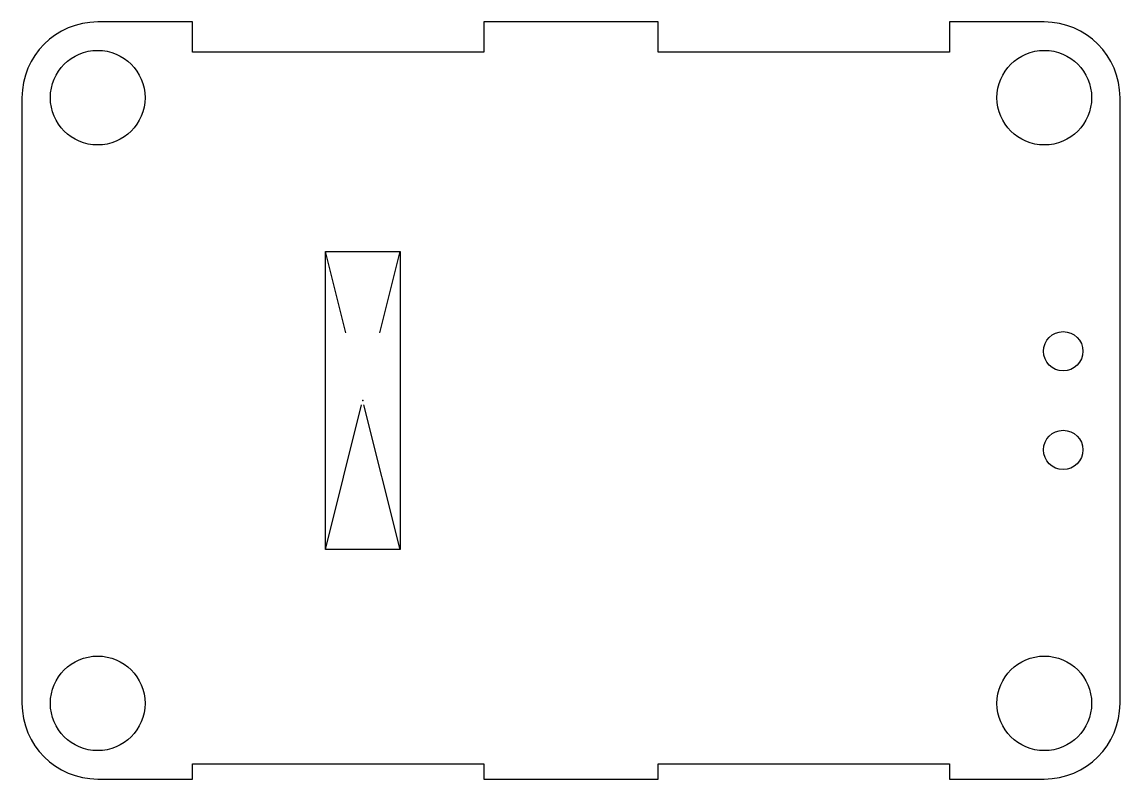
# Model space of a CAD drawing. Header units: centimetres. Extents: x 0.2 to 3.89, y 0.19 to 2.73.
import ezdxf

# ---------------------------------------------------------------- set-up
doc = ezdxf.new("R2010")
doc.units = ezdxf.units.CM
doc.linetypes.add('DASHED', pattern=[0.75, 0.5, -0.25])
doc.layers.get('0').update_dxf_attribs({"linetype": 'CONTINUOUS'})

msp = doc.modelspace()

# ---------------------------------------------------------------- linework, layer by layer
at = {"linetype": 'DASHED'}
for p, q in [((1.4712, 0.9599), (1.2212, 1.9599)), ((1.2212, 0.9599), (1.4712, 1.9599))]:
    msp.add_line(p, q, dxfattribs=at)
msp.add_lwpolyline([(0.4572, 2.7299, 0.414173), (0.2032, 2.4759), (0.2032, 0.4439, 0.414173), (0.4572, 0.1899), (0.7747, 0.1899), (0.7747, 0.2407), (1.7526, 0.2407), (1.7526, 0.1899), (2.3368, 0.1899), (2.3368, 0.2407), (3.3147, 0.2407), (3.3147, 0.1899), (3.6322, 0.1899, 0.414172), (3.8862, 0.4439), (3.8862, 2.4759, 0.414172), (3.6322, 2.7299), (3.3147, 2.7299), (3.3147, 2.6283), (2.3368, 2.6283), (2.3368, 2.7299), (1.7526, 2.7299), (1.7526, 2.6283), (0.7747, 2.6283), (0.7747, 2.7299)], format="xyb", close=True)
msp.add_lwpolyline([(1.4712, 0.9599), (1.2212, 0.9599), (1.2212, 1.9599), (1.4712, 1.9599)], close=True)
for centre, radius in [((0.4572, 2.4759), 0.1587), ((3.6322, 2.4759), 0.1587), ((3.6957, 1.625), 0.066), ((3.6957, 1.294), 0.066), ((0.4572, 0.4439), 0.1587), ((3.6322, 0.4439), 0.1587)]:
    msp.add_circle(centre, radius)
msp.add_point((1.3462, 1.4599))

doc.saveas('drawing.dxf')
